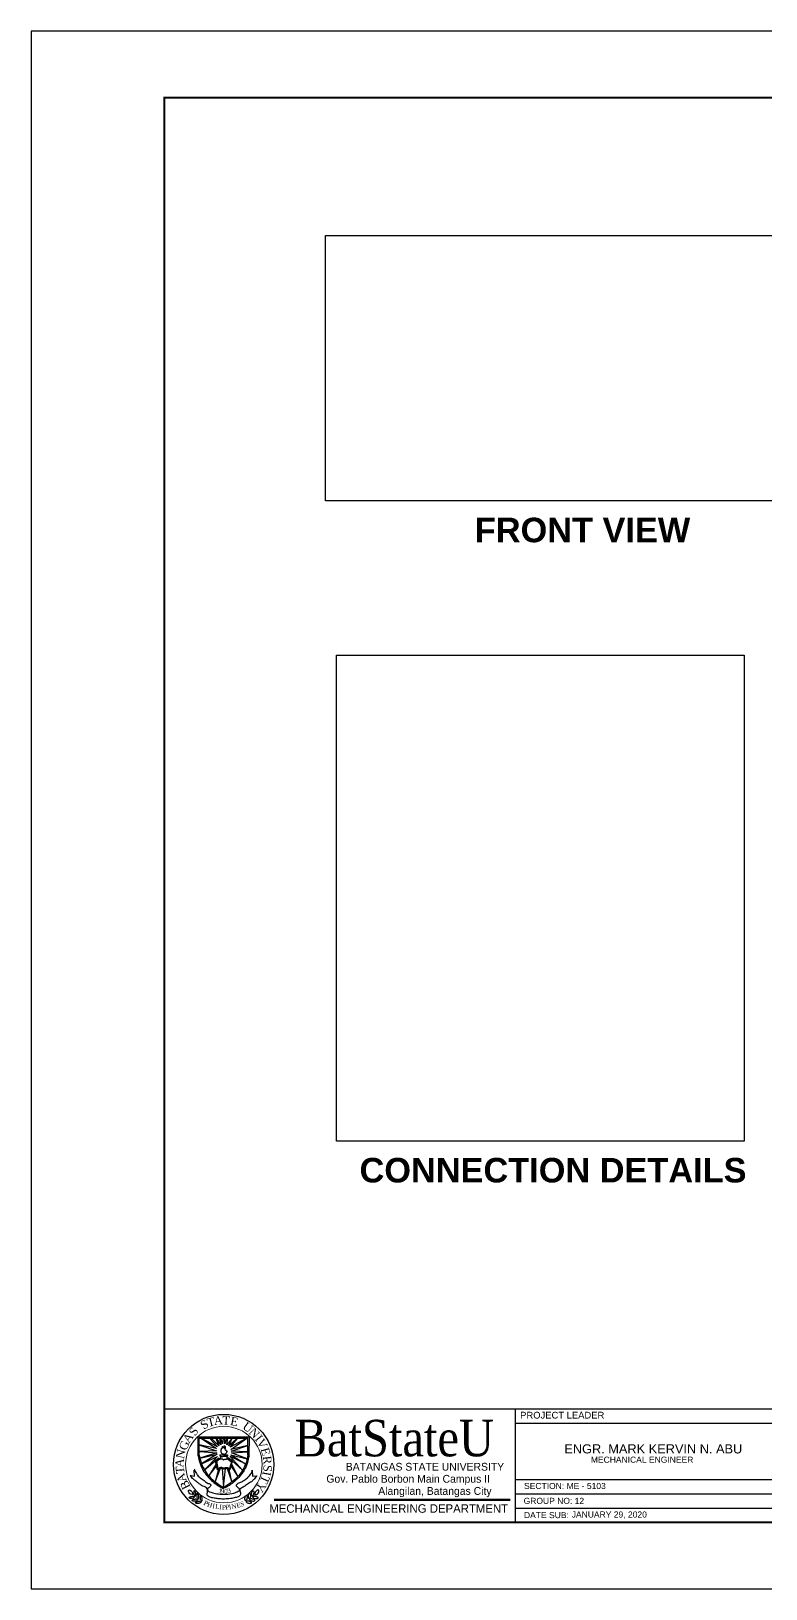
# Model space of a CAD drawing. Header units: inches. Extents: x 71.8 to 89.7, y 9.4 to 22.1.
# Drawn here: x 71.82 to 77.8, y 9.44 to 22.13 of the extents above; entities that cross this region are included whole.
import ezdxf
from ezdxf.enums import TextEntityAlignment as Align

# ---------------------------------------------------------------- set-up
doc = ezdxf.new("R2010")
doc.units = ezdxf.units.IN
doc.header["$MEASUREMENT"] = 0
doc.layers.add('.1', color=1, linetype='Continuous')
doc.layers.add('template', color=7, linetype='Continuous')
doc.styles.add('arial', font='arial.ttf')
doc.styles.add('CGOTHIC', font='GOTHIC.TTF')
doc.styles.add('GARAMOND', font='GARA.TTF')
picture_1 = doc.add_image_def('image2.jpg', size_in_pixel=(428, 233))
picture_2 = doc.add_image_def('image3.jpg', size_in_pixel=(530, 632))

msp = doc.modelspace()

# ---------------------------------------------------------------- linework, layer by layer
at = {"layer": '.1', "color": 0}
msp.add_line((89.71321, 22.13394), (71.81748, 22.13394), dxfattribs=at)
at = {"layer": 'template'}
for p, q in [((71.81748, 22.13394), (71.81748, 9.44424)), ((72.90207, 10.90954), (89.17092, 10.90954)), ((75.75857, 10.90974), (75.75857, 9.98653)), ((75.75857, 10.90954), (75.75857, 9.98653)), ((75.75857, 10.79417), (85.95618, 10.79417)), ((73.1772, 10.6831), (73.59391, 10.68232)), ((73.1772, 10.52688), (73.1772, 10.6831)), ((73.18604, 10.67173), (73.5822, 10.67173)), ((73.18604, 10.53311), (73.18604, 10.67173)), ((73.33566, 10.60019), (73.20263, 10.67173)), ((73.20263, 10.67173), (73.32588, 10.5865)), ((73.28186, 10.67173), (73.27599, 10.66569)), ((73.27599, 10.66569), (73.33566, 10.60019)), ((73.34642, 10.60996), (73.28186, 10.67173)), ((73.32686, 10.67173), (73.32196, 10.67173)), ((73.32196, 10.67173), (73.34642, 10.60996)), ((73.36109, 10.61681), (73.32686, 10.67173)), ((73.36109, 10.67173), (73.35074, 10.66851)), ((73.35074, 10.66851), (73.36109, 10.61681)), ((73.37576, 10.62463), (73.36109, 10.67173)), ((73.37968, 10.67173), (73.37576, 10.62463)), ((73.39337, 10.67173), (73.37968, 10.67173)), ((73.41098, 10.67173), (73.39337, 10.62561)), ((73.39337, 10.62561), (73.39337, 10.67173)), ((73.45402, 10.67173), (73.41098, 10.61876)), ((73.41098, 10.61876), (73.41783, 10.67173)), ((73.41783, 10.67173), (73.41098, 10.67173)), ((73.49901, 10.67173), (73.42565, 10.60899)), ((73.42565, 10.60899), (73.45402, 10.67173)), ((73.57336, 10.67173), (73.43641, 10.59921)), ((73.43641, 10.59921), (73.49901, 10.67173)), ((73.44326, 10.58064), (73.57336, 10.67173)), ((73.5822, 10.53194), (73.5822, 10.67173)), ((73.59103, 10.52688), (73.59391, 10.68232)), ((73.32588, 10.5865), (73.18209, 10.61779)), ((73.18209, 10.61779), (73.32588, 10.56793)), ((73.32979, 10.55229), (73.19079, 10.51001)), ((73.19079, 10.51001), (73.33077, 10.54056)), ((73.32588, 10.56793), (73.19089, 10.56206)), ((73.19089, 10.56206), (73.32979, 10.55229)), ((73.33077, 10.54056), (73.20421, 10.46282)), ((73.5822, 10.61094), (73.44326, 10.58064)), ((73.44326, 10.53469), (73.56365, 10.46182)), ((73.44326, 10.53469), (73.57617, 10.50429)), ((73.44717, 10.56597), (73.5822, 10.61094)), ((73.5822, 10.56011), (73.44717, 10.56597)), ((73.44913, 10.55229), (73.5822, 10.56011)), ((73.57617, 10.50429), (73.44913, 10.55229)), ((73.14778, 10.36164), (73.14587, 10.41133)), ((73.20421, 10.46282), (73.33566, 10.52296)), ((73.33566, 10.52296), (73.22819, 10.41316)), ((73.22819, 10.41316), (73.34544, 10.51123)), ((73.32099, 10.45648), (73.26483, 10.36356)), ((73.26483, 10.36356), (73.32294, 10.44182)), ((73.31484, 10.48563), (73.32879, 10.42157)), ((73.3156, 10.31607), (73.36011, 10.42715)), ((73.34348, 10.41738), (73.3156, 10.31607)), ((73.32565, 10.48427), (73.33611, 10.4247)), ((73.35921, 10.52433), (73.35921, 10.50614)), ((73.37185, 10.42422), (73.38412, 10.27319)), ((73.38412, 10.27319), (73.39924, 10.4252)), ((73.40956, 10.52216), (73.40956, 10.50398)), ((73.41196, 10.42422), (73.4514, 10.31507)), ((73.53871, 10.41095), (73.42467, 10.51416)), ((73.4514, 10.31507), (73.42956, 10.41835)), ((73.44747, 10.47904), (73.43283, 10.42366)), ((73.56365, 10.46182), (73.43641, 10.52296)), ((73.43641, 10.52296), (73.53871, 10.41095)), ((73.43858, 10.42052), (73.45566, 10.48611)), ((73.44424, 10.44768), (73.49897, 10.3587)), ((73.49897, 10.3587), (73.45011, 10.46039)), ((73.6179, 10.41175), (73.61993, 10.36297)), ((73.11463, 10.36852), (73.14778, 10.36164)), ((73.61993, 10.36297), (73.65248, 10.36404)), ((75.75857, 10.33447), (80.03079, 10.33447)), ((75.75857, 10.21849), (82.15361, 10.21849)), ((75.75857, 10.10251), (77.6214, 10.10251)), ((75.75857, 10.10251), (80.03079, 10.10251)), ((71.81748, 9.44424), (89.71321, 9.44424))]:
    msp.add_line(p, q, dxfattribs=at)
at = {"layer": 'template', "linetype": 'Continuous', "lineweight": 50}
msp.add_line((73.79695, 10.1683), (75.71864, 10.1683), dxfattribs=at)
at = {"layer": 'template', "linetype": 'Continuous', "const_width": 0.01538}
msp.add_lwpolyline([(72.90207, 9.98653), (89.17092, 9.98653), (89.17092, 21.59164), (72.90207, 21.59164)], close=True, dxfattribs=at)
at = {"layer": 'template'}
msp.add_circle((73.38485, 10.45783), 0.4079, dxfattribs=at)
at = {"layer": 'template', "lineweight": 20}
for centre, radius in [((73.38485, 10.45783), 0.4079), ((73.38632, 10.45666), 0.31151)]:
    msp.add_circle(centre, radius, dxfattribs=at)
at = {"layer": 'template'}
for points in [[(73.18604, 10.53311), (73.19872, 10.47898), (73.22513, 10.41837), (73.26133, 10.36753), (73.33371, 10.30204), (73.38262, 10.27369), (73.3924, 10.27075)], [(73.5822, 10.53311), (73.56951, 10.47898), (73.5431, 10.41837), (73.50691, 10.36753), (73.43453, 10.30204), (73.38562, 10.27369), (73.37583, 10.27075)], [(73.1772, 10.52688), (73.18989, 10.47275), (73.2163, 10.41214), (73.25249, 10.3613), (73.32488, 10.29581), (73.37378, 10.26746), (73.38357, 10.26452)], [(73.31484, 10.48563), (73.31468, 10.4926), (73.32494, 10.49408), (73.33612, 10.49835), (73.34971, 10.50514), (73.35921, 10.50614), (73.35921, 10.51036)], [(73.32879, 10.42157), (73.33767, 10.41518), (73.34708, 10.41738), (73.35336, 10.42406), (73.36011, 10.42715), (73.36957, 10.42715), (73.37689, 10.42563), (73.38421, 10.42197), (73.39623, 10.42458), (73.40355, 10.42667), (73.41196, 10.42422), (73.42956, 10.41835), (73.43858, 10.42052)], [(73.33611, 10.4247), (73.34604, 10.4247), (73.34761, 10.42888), (73.3544, 10.43254), (73.36591, 10.43515), (73.37689, 10.42993), (73.38368, 10.42888), (73.39257, 10.4294), (73.39937, 10.43254), (73.4093, 10.43358), (73.41557, 10.43306), (73.42133, 10.42888), (73.42446, 10.42627), (73.43283, 10.42366)], [(73.59103, 10.52688), (73.57835, 10.47275), (73.55194, 10.41214), (73.51575, 10.3613), (73.44336, 10.29581), (73.39445, 10.26746), (73.38467, 10.26452)], [(73.45545, 10.4853), (73.45323, 10.49312), (73.44225, 10.49051), (73.43598, 10.49364), (73.43127, 10.49939), (73.42447, 10.50357), (73.41872, 10.50775), (73.40956, 10.50775)], [(73.12935, 10.21188), (73.10971, 10.21891), (73.10063, 10.23297), (73.09946, 10.24673), (73.10122, 10.24907), (73.11323, 10.2479), (73.12525, 10.23707), (73.12994, 10.22652), (73.1314, 10.21657), (73.1314, 10.21159), (73.13023, 10.21159), (73.12759, 10.21422), (73.1273, 10.21422)], [(73.14841, 10.19185), (73.13731, 10.18342), (73.12148, 10.18008), (73.11167, 10.18045), (73.1038, 10.18526), (73.10353, 10.18842), (73.11117, 10.19324), (73.11873, 10.1961), (73.12801, 10.19752), (73.13158, 10.19857), (73.13858, 10.19673), (73.14782, 10.19167), (73.14817, 10.19048)], [(73.17333, 10.17047), (73.16222, 10.16204), (73.14639, 10.15871), (73.13659, 10.15908), (73.12871, 10.16389), (73.12844, 10.16704), (73.13608, 10.17186), (73.14364, 10.17472), (73.15292, 10.17614), (73.15649, 10.17719), (73.16349, 10.17535), (73.17273, 10.17029), (73.17308, 10.1691)], [(73.15333, 10.1984), (73.15829, 10.21143), (73.15705, 10.22756), (73.15395, 10.23686), (73.14712, 10.24306), (73.14401, 10.24244), (73.14153, 10.23376), (73.14091, 10.22569), (73.14215, 10.21639), (73.14215, 10.21267), (73.14588, 10.20646), (73.15333, 10.19902), (73.15457, 10.19902)], [(73.20058, 10.15114), (73.18947, 10.14272), (73.17364, 10.13938), (73.16384, 10.13975), (73.15597, 10.14456), (73.15569, 10.14771), (73.16333, 10.15254), (73.1709, 10.1554), (73.18018, 10.15682), (73.18375, 10.15786), (73.19075, 10.15603), (73.19999, 10.15097), (73.20033, 10.14977)], [(73.17824, 10.17702), (73.1832, 10.19005), (73.18196, 10.20618), (73.17886, 10.21548), (73.17203, 10.22169), (73.16893, 10.22107), (73.16644, 10.21238), (73.16582, 10.20432), (73.16706, 10.19501), (73.16706, 10.19129), (73.17079, 10.18509), (73.17824, 10.17764), (73.17948, 10.17764)], [(73.20549, 10.1577), (73.21046, 10.17072), (73.20922, 10.18685), (73.20611, 10.19616), (73.19929, 10.20236), (73.19618, 10.20174), (73.1937, 10.19306), (73.19308, 10.18499), (73.19432, 10.17569), (73.19432, 10.17196), (73.19804, 10.16576), (73.20549, 10.15832), (73.20673, 10.15832)], [(73.56202, 10.16069), (73.5576, 10.17391), (73.55952, 10.18997), (73.56301, 10.19914), (73.57009, 10.20505), (73.57316, 10.2043), (73.57528, 10.19552), (73.57557, 10.18744), (73.57394, 10.1782), (73.57378, 10.17448), (73.5698, 10.16843), (73.56204, 10.16131), (73.5608, 10.16136)], [(73.56665, 10.15393), (73.5774, 10.14505), (73.59308, 10.14106), (73.60288, 10.14101), (73.61095, 10.14549), (73.61136, 10.14863), (73.60393, 10.15377), (73.59649, 10.15694), (73.58728, 10.15875), (73.58375, 10.15994), (73.57668, 10.1584), (73.56724, 10.15373), (73.56684, 10.15256)], [(73.59006, 10.17886), (73.58564, 10.19208), (73.58756, 10.20815), (73.59105, 10.21731), (73.59813, 10.22323), (73.6012, 10.22248), (73.60332, 10.21369), (73.60361, 10.20561), (73.60198, 10.19637), (73.60182, 10.19265), (73.59784, 10.18661), (73.59008, 10.17948), (73.58884, 10.17953)], [(73.59469, 10.1721), (73.60544, 10.16322), (73.62112, 10.15923), (73.63092, 10.15919), (73.63899, 10.16366), (73.6394, 10.1668), (73.63197, 10.17194), (73.62453, 10.17511), (73.61532, 10.17692), (73.61179, 10.17812), (73.60472, 10.17658), (73.59528, 10.17191), (73.59488, 10.17073)], [(73.61584, 10.19918), (73.61142, 10.2124), (73.61334, 10.22846), (73.61683, 10.23763), (73.62391, 10.24354), (73.62699, 10.24279), (73.6291, 10.23401), (73.62939, 10.22593), (73.62776, 10.21668), (73.6276, 10.21296), (73.62362, 10.20692), (73.61587, 10.1998), (73.61463, 10.19985)], [(73.62047, 10.19242), (73.63122, 10.18354), (73.6469, 10.17955), (73.65671, 10.1795), (73.66477, 10.18398), (73.66518, 10.18712), (73.65775, 10.19226), (73.65031, 10.19543), (73.6411, 10.19724), (73.63757, 10.19843), (73.6305, 10.19689), (73.62106, 10.19222), (73.62066, 10.19105)], [(73.64036, 10.21164), (73.66027, 10.21784), (73.66994, 10.23151), (73.67168, 10.24521), (73.67003, 10.24762), (73.65797, 10.24696), (73.64551, 10.23663), (73.64039, 10.2263), (73.63851, 10.21641), (73.6383, 10.21144), (73.63947, 10.21139), (73.64222, 10.21391), (73.64251, 10.2139)]]:
    msp.add_spline(points, degree=3, dxfattribs=at)
for points, end_tangent in [([(73.35671, 10.53688), (73.37252, 10.53602), (73.38898, 10.53537), (73.40003, 10.53558), (73.40977, 10.53667), (73.41519, 10.53623), (73.41541, 10.53104), (73.41541, 10.52671), (73.41346, 10.52281), (73.40891, 10.52216), (73.39981, 10.5213), (73.384, 10.5213), (73.36516, 10.52086), (73.36039, 10.52368), (73.35498, 10.52714), (73.35649, 10.5371), (73.35649, 10.53818)], (-1, 0)), ([(73.32565, 10.48427), (73.33924, 10.49158), (73.34865, 10.49994), (73.35806, 10.50256), (73.36748, 10.5036), (73.37689, 10.49994), (73.38055, 10.49524), (73.38421, 10.49263), (73.38943, 10.49733), (73.40146, 10.49994), (73.41296, 10.50203), (73.42551, 10.49629), (73.43387, 10.48793), (73.44433, 10.48427), (73.44747, 10.48584), (73.44747, 10.47904)], (0, -1))]:
    msp.add_spline(points, degree=3, dxfattribs=dict(at, end_tangent=end_tangent))
at = {"layer": 'template', "start_tangent": (-1, 0)}
msp.add_spline([(73.38291, 10.54044), (73.37057, 10.54715), (73.36407, 10.55733), (73.36407, 10.56858), (73.36407, 10.57724), (73.36667, 10.58179), (73.36927, 10.59045), (73.37316, 10.58958), (73.37446, 10.59824), (73.37706, 10.60473), (73.38053, 10.59997), (73.38724, 10.59391), (73.39244, 10.59391), (73.39201, 10.60084), (73.38963, 10.60711), (73.39006, 10.60928), (73.39634, 10.60387), (73.39634, 10.59889), (73.39742, 10.59413), (73.39742, 10.58893), (73.39547, 10.58092), (73.40024, 10.57356), (73.40609, 10.57378), (73.40977, 10.56425), (73.40869, 10.55646), (73.40306, 10.54585), (73.39764, 10.54131), (73.39093, 10.54001), (73.38269, 10.54001), (73.38313, 10.54001)], degree=3, dxfattribs=at)
at = {"layer": 'template'}
for points, knots in [([(73.14881, 10.41652), (73.13972, 10.41652), (73.16183, 10.38713), (73.17223, 10.36672), (73.20033, 10.34176), (73.23186, 10.32334), (73.25238, 10.30253), (73.2854, 10.29722), (73.27756, 10.28052), (73.269, 10.27154), (73.25756, 10.26459), (73.24869, 10.24686), (73.27656, 10.23107), (73.30839, 10.22192), (73.34777, 10.21508), (73.38011, 10.21549), (73.41811, 10.21484), (73.46044, 10.21992), (73.49556, 10.23421), (73.51476, 10.24558), (73.51481, 10.25786), (73.50448, 10.26537), (73.49787, 10.27454), (73.48595, 10.28077), (73.48958, 10.29308), (73.50051, 10.30613), (73.52535, 10.3101), (73.5512, 10.3285), (73.57576, 10.34533), (73.59417, 10.36397), (73.60553, 10.38089), (73.61554, 10.39348), (73.61792, 10.40957), (73.6179, 10.41175)], [0, 0, 0, 0, 0.05015677, 0.09732989, 0.16941511, 0.23846923, 0.29738227, 0.34519032, 0.36160902, 0.38475292, 0.41540171, 0.43521016, 0.48008218, 0.54908588, 0.63759308, 0.69239675, 0.72818115, 0.84754613, 0.9203779, 0.94487982, 0.95929114, 0.97972207, 1.01030939, 1.0239692, 1.04625377, 1.06606424, 1.11908078, 1.17380836, 1.241086, 1.28254417, 1.31829324, 1.35059418, 1.37988475, 1.37988475, 1.37988475, 1.37988475]), ([(73.1459, 10.41542), (73.14673, 10.41638), (73.14823, 10.41704), (73.15051, 10.41701), (73.15086, 10.417)], [3.0484676524, 3.0484676524, 3.0484676524, 3.0484676524, 3.0588690437, 3.0607909809, 3.0607909809, 3.0607909809, 3.0607909809]), ([(73.65248, 10.36404), (73.65319, 10.36406), (73.65758, 10.36324), (73.63276, 10.33997), (73.61759, 10.31999), (73.58651, 10.30276), (73.55786, 10.28348), (73.53689, 10.26659), (73.51426, 10.2592), (73.51887, 10.23567), (73.52448, 10.21693), (73.51122, 10.19402), (73.48388, 10.18885), (73.44824, 10.1796), (73.40442, 10.17626), (73.36156, 10.1752), (73.32351, 10.18103), (73.28995, 10.1846), (73.26571, 10.1933), (73.25257, 10.20321), (73.24784, 10.21209), (73.25171, 10.22808), (73.25508, 10.24388), (73.24962, 10.27115), (73.21084, 10.27915), (73.18128, 10.30421), (73.15374, 10.32551), (73.13022, 10.34158), (73.12224, 10.35733), (73.10933, 10.36949), (73.11436, 10.36883), (73.11964, 10.36748)], [1.52509566, 1.52509566, 1.52509566, 1.52509566, 1.53207344, 1.58461165, 1.6335577, 1.69806939, 1.76871142, 1.82363102, 1.85615423, 1.87443349, 1.94275521, 1.95956409, 2.0138373, 2.08171566, 2.16866491, 2.25326121, 2.31812611, 2.38039581, 2.43947884, 2.45720036, 2.4700917, 2.49227239, 2.54351783, 2.56029693, 2.63925905, 2.72163109, 2.78010421, 2.83264791, 2.87108644, 2.88537242, 2.91114476, 2.91114476, 2.91114476, 2.91114476]), ([(73.37925, 10.3331), (73.38143, 10.33276), (73.38524, 10.33215), (73.388, 10.33242), (73.39007, 10.33304)], [0, 0, 0, 0, 0.0114553424, 0.0200747395, 0.0200747395, 0.0200747395, 0.0200747395]), ([(73.37925, 10.32938), (73.38143, 10.32903), (73.38524, 10.32843), (73.388, 10.3287), (73.39007, 10.32932)], [0, 0, 0, 0, 0.0114553424, 0.0200747395, 0.0200747395, 0.0200747395, 0.0200747395]), ([(73.38027, 10.32058), (73.3821, 10.32087), (73.38515, 10.3213), (73.38748, 10.32115), (73.38886, 10.32082)], [0.0017854758, 0.0017854758, 0.0017854758, 0.0017854758, 0.0114553424, 0.0182365583, 0.0182365583, 0.0182365583, 0.0182365583]), ([(73.38057, 10.31691), (73.38229, 10.31718), (73.38511, 10.31756), (73.38731, 10.31744), (73.38849, 10.31718)], [0.0023117887, 0.0023117887, 0.0023117887, 0.0023117887, 0.0114553424, 0.0176246016, 0.0176246016, 0.0176246016, 0.0176246016])]:
    msp.add_open_spline(points, degree=3, knots=knots, dxfattribs=at)

# ---------------------------------------------------------------- texts
at = {"char_height": 0.2, "attachment_point": 1, "style": 'arial'}
for s, width, insert in [('{\\fArial|b1|i0|c0|p34;FRONT VIEW}', 2.0577831, (75.42977, 18.17025)), ('{\\fArial|b1|i0|c0|p34;CONNECTION DETAILS}', 3.206463, (74.49107, 12.95494))]:
    msp.add_mtext_dynamic_manual_height_columns(s, width=width, gutter_width=1, heights=[0], dxfattribs=dict(at, insert=insert))
at = {"layer": 'template', "width": 1}
for s, height, style, p in [('BatStateU', 0.297489, 'GARAMOND', (74.77396, 10.52385)), ('BATANGAS STATE UNIVERSITY', 0.0633222, 'CGOTHIC', (75.02382, 10.4073)), ('Gov. Pablo Borbon Main Campus II', 0.0633222, 'CGOTHIC', (74.88698, 10.30904)), ('Alangilan, Batangas City', 0.0633222, 'CGOTHIC', (75.10475, 10.21006))]:
    msp.add_text(s, height=height, dxfattribs=dict(at, style=style)).set_placement(p, align=Align.CENTER)
at = {"layer": 'template', "style": 'arial'}
for s, height, p in [('PROJECT LEADER', 0.0548152, (75.79888, 10.83167)), ('ENGR. MARK KERVIN N. ABU', 0.0743713, (76.15838, 10.54741)), ('MECHANICAL ENGINEER', 0.0495808, (76.37408, 10.47155)), ('SECTION: ME - 5103', 0.0495808, (75.8303, 10.25749)), ('GROUP NO: 12', 0.0495808, (75.82697, 10.13616)), ('DATE SUB:', 0.049581, (75.82972, 10.02018)), ('JANUARY 29, 2020', 0.0495808, (76.21847, 10.02494))]:
    msp.add_text(s, height=height, dxfattribs=at).set_placement(p)
at = {"layer": 'template', "attachment_point": 1}
for s, insert, char_height, width, rotation in [('{\\fTimes New Roman|b0|i0|c0|p18;S}', (73.18561, 10.79667), 0.0679829, 5.3490982, 33.231794), ('{\\fTimes New Roman|b0|i0|c0|p18;T}', (73.24253, 10.82853), 0.0679829, 5.3490982, 14.44799), ('{\\fTimes New Roman|b0|i0|c0|p18;A}', (73.30078, 10.84601), 0.0679829, 5.3490982, 5.718517), ('{\\fTimes New Roman|b0|i0|c0|p18;T}', (73.3758, 10.85227), 0.0679829, 0.057557, 356.815034), ('{\\fTimes New Roman|b0|i0|c0|p18;E}', (73.4473, 10.84708), 0.0679829, 5.3490982, 348.690449), ('{\\fTimes New Roman|b0|i0|c0|p18;U}', (73.57205, 10.80949), 0.0679829, 5.3490982, 323.501255), ('{\\fTimes New Roman|b0|i0|c0|p18;A}', (73.04611, 10.66297), 0.0679829, 5.3490982, 56.110392), ('{\\fTimes New Roman|b0|i0|c0|p18;S}', (73.09573, 10.72189), 0.0679829, 5.3490982, 56.110392), ('{\\fTimes New Roman|b0|i0|c0|p18;N}', (73.63273, 10.76312), 0.0679829, 5.3490982, 314.135636), ('{\\fTimes New Roman|b0|i0|c0|p18;I}', (73.68683, 10.70651), 0.0679829, 5.3490982, 308.645401), ('{\\fTimes New Roman|b0|i0|c0|p18;V}', (73.71053, 10.67602), 0.0679829, 5.3490982, 298.200173), ('{\\fTimes New Roman|b0|i0|c0|p18;N}', (72.99414, 10.51423), 0.0679829, 5.3490982, 77.561612), ('{\\fTimes New Roman|b0|i0|c0|p18;G}', (73.01644, 10.59322), 0.0679829, 5.3490982, 65.934744), ('{\\fTimes New Roman|b0|i0|c0|p18;E}', (73.75101, 10.60182), 0.0679829, 5.3490982, 285.478678), ('{\\fTimes New Roman|b0|i0|c0|p18;A}', (72.98861, 10.43591), 0.0679829, 5.3490982, 85.537049), ('{\\fTimes New Roman|b0|i0|c0|p18;T}', (72.99775, 10.37806), 0.0679829, 5.3490982, 94.266522), ('{\\fTimes New Roman|b0|i0|c0|p18;R}', (73.77048, 10.53122), 0.0679829, 5.3490982, 276.199548), ('{\\fTimes New Roman|b0|i0|c0|p18;S}', (73.77901, 10.45155), 0.0679829, 5.3490982, 266.058573), ('{\\fTimes New Roman|b0|i0|c0|p18;A}', (73.02195, 10.30008), 0.0679829, 5.3490982, 110.366728), ('{\\fTimes New Roman|b0|i0|c0|p18;B}', (73.05468, 10.24492), 0.0679829, 5.3490982, 115.184082), ('{\\fTimes New Roman|b0|i0|c0|p18;Y}', (73.7359, 10.28541), 0.0679829, 5.3490982, 237.493978), ('{\\fTimes New Roman|b0|i0|c0|p18;T}', (73.76302, 10.3488), 0.0679829, 5.3490982, 245.977986), ('{\\fTimes New Roman|b0|i0|c0|p18;I}', (73.77149, 10.39284), 0.0679829, 5.3490982, 259.810801), ('{\\fTimes New Roman|b0|i0|c0|p18;P}', (73.23409, 10.16579), 0.0380704, 5.3490982, 333.244975), ('{\\fTimes New Roman|b0|i0|c0|p18;P}', (73.23515, 10.16579), 0.0380704, 5.3490982, 333.244975), ('{\\fTimes New Roman|b0|i0|c0|p18;H}', (73.25792, 10.15233), 0.0380704, 5.3490982, 342.36893), ('{\\fTimes New Roman|b0|i0|c0|p18;1}', (73.34617, 10.26383), 0.0380704, 5.3490982, 350.696744), ('{\\fTimes New Roman|b0|i0|c0|p18;9}', (73.3609, 10.25991), 0.0380704, 5.3490982, 359.89652), ('{\\fTimes New Roman|b0|i0|c0|p18;0}', (73.38912, 10.25912), 0.0380704, 5.3490982, 359.89652), ('{\\fTimes New Roman|b0|i0|c0|p18;3}', (73.4097, 10.25957), 0.0380704, 5.3490982, 14.572685), ('{\\fTimes New Roman|b0|i0|c0|p18;S}', (73.51623, 10.14984), 0.0380704, 5.3490982, 14.572685), ('{\\fTimes New Roman|b0|i0|c0|p18;I}', (73.29671, 10.13974), 0.0380704, 5.3490982, 350.744632), ('{\\fTimes New Roman|b0|i0|c0|p18;L}', (73.32018, 10.13626), 0.0380704, 5.3490982, 350.696744), ('{\\fTimes New Roman|b0|i0|c0|p18;I}', (73.35191, 10.1303), 0.0380704, 5.3490982, 357.832532), ('{\\fTimes New Roman|b0|i0|c0|p18;P}', (73.37103, 10.12854), 0.0380704, 5.3490982, 359.89652), ('{\\fTimes New Roman|b0|i0|c0|p18;P}', (73.39505, 10.1273), 0.0380704, 5.3490982, 7.516181), ('{\\fTimes New Roman|b0|i0|c0|p18;I}', (73.42416, 10.12867), 0.0380704, 5.3490982, 9.039112), ('{\\fTimes New Roman|b0|i0|c0|p18;N}', (73.44379, 10.1304), 0.0380704, 5.3490982, 12.924469), ('{\\fTimes New Roman|b0|i0|c0|p18;E}', (73.48395, 10.14053), 0.0380704, 5.3490982, 14.572685)]:
    msp.add_mtext(s, dxfattribs=dict(at, insert=insert, char_height=char_height, width=width, rotation=rotation))
at = {"layer": 'template', "linetype": 'Continuous', "lineweight": 0, "insert": (73.75628, 10.13343), "char_height": 0.0692257, "width": 2.1973377, "attachment_point": 1}
msp.add_mtext('{\\fCentury Gothic|b0|i0|c0|p34;\\C7;MECHANICAL ENGINEERING DEPARTMENT}', dxfattribs=at)

# ---------------------------------------------------------------- pictures from other files: only their frames are drawn
image = msp.add_image(picture_1, insert=(74.21473, 18.30673), size_in_units=(3.97309, 2.16292))
image.dxf.flags = 7
image = msp.add_image(picture_2, insert=(74.30283, 13.09014), size_in_units=(3.32111, 3.96027))
image.dxf.flags = 7

doc.saveas('drawing.dxf')
